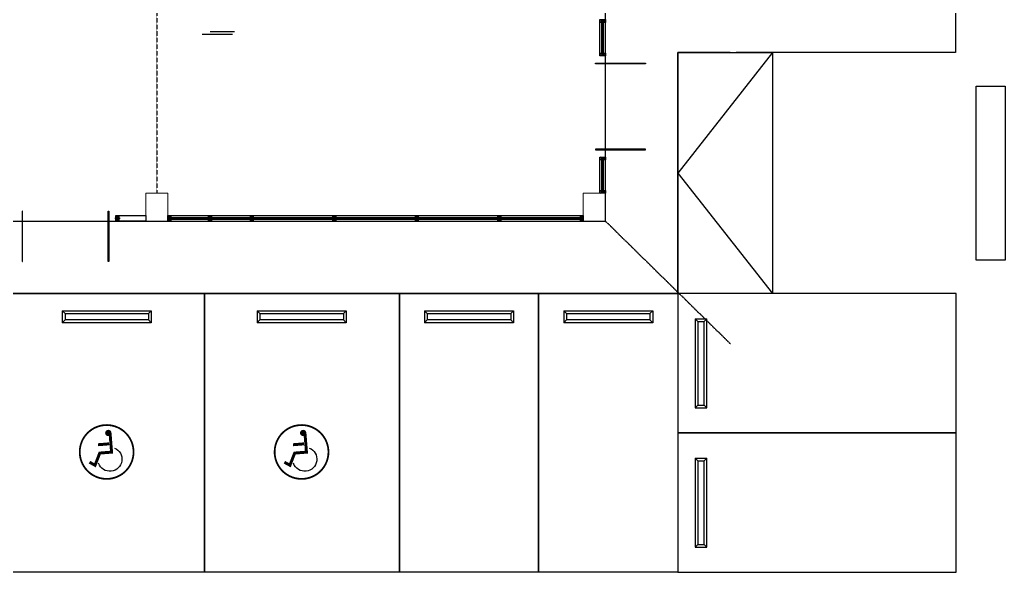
# Model space of a CAD drawing. Header units: millimetres. Extents: x 2698011 to 2856548, y 1019778 to 1210064.
# Drawn here: x 2799514 to 2817213, y 1111244 to 1121158 of the extents above; entities that cross this region are included whole.
import ezdxf

# ---------------------------------------------------------------- set-up
doc = ezdxf.new("R2010")
doc.units = ezdxf.units.MM
doc.set_wipeout_variables(frame=1)
for name, pattern in [('CONTINUA', [0]), ('DASHED', [19.05, 12.7, -6.35]), ('HIDDEN', [0.375, 0.25, -0.125])]:
    doc.linetypes.add(name, pattern=pattern)
for name, color, linetype in [('A-Aberturas', 9, 'Continuous'), ('ABERTURA', 9, 'CONTINUA'), ('Arq. Estacionamiento', 9, 'Continuous'), ('Capa PISOS', 9, 'Continuous'), ('Cotas Sala de Ventas', 9, 'Continuous'), ('piso', 9, 'Continuous'), ('PROYECCIONES', 9, 'DASHED')]:
    doc.layers.add(name, color=color, linetype=linetype)
doc.layers.add('PILAR_REF', color=9, linetype='Continuous', lineweight=0)

# ---------------------------------------------------------------- blocks, each defined once
blk = doc.blocks.new('CTPLN244')
at = {"color": 0}
for points, const_width in [([(-0.341, 0, 1), (0.341, 0, 1)], 0.0226), ([(-0.06, 0.238, 1), (-0.02, 0.238, 1)], 0.04)]:
    blk.add_lwpolyline(points, format="xyb", close=True, dxfattribs=dict(at, const_width=const_width))
at = {"color": 0, "const_width": 0.0375}
for points in [[(-0.062, 0.234), (-0.062, -0.007), (0.088, -0.007), (0.16, -0.156), (0.227, -0.112)], [(-0.04, 0.1), (0.101, 0.1)]]:
    blk.add_lwpolyline(points, dxfattribs=at)
at = {"color": 0}
blk.add_arc((-0.034, -0.095), 0.153, 116.1997, 345.0088, dxfattribs=at)
blk = doc.blocks.new('simb-disc')
at = {"xscale": 1.845556780325975, "yscale": 1.845556780325975, "zscale": 1.845556780325975}
blk.add_blockref('CTPLN244', (-11.035, 10.245), dxfattribs=at)
blk = doc.blocks.new('tope')
at = {"layer": 'piso'}
for p, q in [((160.261, 220.746), (161.86, 220.746)), ((160.261, 220.746), (160.311, 220.696)), ((160.261, 220.746), (160.261, 220.533)), ((161.86, 220.746), (161.81, 220.696)), ((161.86, 220.746), (161.86, 220.533)), ((160.311, 220.583), (160.261, 220.533)), ((161.86, 220.533), (160.261, 220.533)), ((160.311, 220.696), (161.81, 220.696)), ((160.311, 220.696), (160.311, 220.583)), ((161.81, 220.583), (160.311, 220.583)), ((161.81, 220.696), (161.81, 220.583)), ((161.81, 220.583), (161.86, 220.533))]:
    blk.add_line(p, q, dxfattribs=at)
blk = doc.blocks.new('box')
at = {"layer": 'piso'}
blk.add_lwpolyline([(239.705, 265.382), (242.205, 265.382), (242.205, 260.382), (239.705, 260.382), (239.705, 265.382)], dxfattribs=at)
at = {"layer": 'Capa PISOS'}
blk.add_blockref('tope', (79.894, 44.326), dxfattribs=at)

msp = doc.modelspace()

# ---------------------------------------------------------------- linework, layer by layer
at = {"layer": 'A-Aberturas'}
for points in [[(2810754.166, 1120380.484), (2810754.166, 1120369.741), (2809854.166, 1120369.741), (2809854.166, 1120380.484)], [(2810754.166, 1120380.484), (2810754.166, 1120369.741), (2809854.166, 1120369.741), (2809854.166, 1120380.484)], [(2810754.166, 1118823.936), (2810754.166, 1118834.679), (2809854.166, 1118834.679), (2809854.166, 1118823.936)], [(2810754.166, 1118823.936), (2810754.166, 1118834.679), (2809854.166, 1118834.679), (2809854.166, 1118823.936)], [(2799556.061, 1116822.648), (2799566.804, 1116822.648), (2799566.804, 1117722.648), (2799556.061, 1117722.648)], [(2799556.061, 1116822.648), (2799566.804, 1116822.648), (2799566.804, 1117722.648), (2799556.061, 1117722.648)], [(2801112.609, 1116822.648), (2801101.866, 1116822.648), (2801101.866, 1117722.648), (2801112.609, 1117722.648)], [(2801112.609, 1116822.648), (2801101.866, 1116822.648), (2801101.866, 1117722.648), (2801112.609, 1117722.648)]]:
    msp.add_lwpolyline(points, close=True, dxfattribs=at)
at = {"layer": 'ABERTURA', "linetype": 'ByBlock'}
for p, q in [((2809933.083, 1120559.641), (2809933.083, 1121110.661)), ((2809968.083, 1120559.641), (2809968.083, 1121110.661)), ((2809978.083, 1120574.641), (2809978.083, 1121108.161)), ((2809983.083, 1120562.141), (2809983.083, 1121108.161)), ((2809988.083, 1120574.641), (2809988.083, 1121108.161)), ((2809998.083, 1120559.641), (2809998.083, 1121110.661)), ((2810033.083, 1120559.641), (2810033.083, 1121110.661)), ((2809933.083, 1118093.759), (2809933.083, 1118644.779)), ((2809968.083, 1118093.759), (2809968.083, 1118644.779)), ((2809978.083, 1118108.759), (2809978.083, 1118642.279)), ((2809983.083, 1118096.259), (2809983.083, 1118642.279)), ((2809988.083, 1118108.759), (2809988.083, 1118642.279)), ((2809998.083, 1118093.759), (2809998.083, 1118644.779)), ((2810033.083, 1118093.759), (2810033.083, 1118644.779)), ((2802226.417, 1117643.759), (2803657.75, 1117643.759)), ((2802226.417, 1117608.759), (2803657.75, 1117608.759)), ((2802226.417, 1117578.759), (2803657.75, 1117578.759)), ((2802226.417, 1117543.759), (2803657.75, 1117543.759)), ((2802228.917, 1117593.759), (2803655.25, 1117593.759)), ((2802241.417, 1117598.759), (2803655.25, 1117598.759)), ((2802241.417, 1117588.759), (2803655.25, 1117588.759)), ((2803707.75, 1117643.759), (2805139.083, 1117643.759)), ((2803707.75, 1117608.759), (2805139.083, 1117608.759)), ((2803707.75, 1117578.759), (2805139.083, 1117578.759)), ((2803707.75, 1117543.759), (2805139.083, 1117543.759)), ((2803710.25, 1117593.759), (2805136.583, 1117593.759)), ((2803722.75, 1117598.759), (2805136.583, 1117598.759)), ((2803722.75, 1117588.759), (2805136.583, 1117588.759)), ((2805189.083, 1117643.76), (2806620.416, 1117643.759)), ((2805189.083, 1117608.76), (2806620.416, 1117608.759)), ((2805189.083, 1117578.76), (2806620.416, 1117578.759)), ((2805189.083, 1117543.76), (2806620.416, 1117543.759)), ((2805191.583, 1117593.76), (2806617.916, 1117593.759)), ((2805204.083, 1117598.76), (2806617.916, 1117598.759)), ((2805204.083, 1117588.76), (2806617.916, 1117588.759)), ((2806670.416, 1117643.76), (2808101.749, 1117643.759)), ((2806670.416, 1117608.76), (2808101.749, 1117608.759)), ((2806670.416, 1117578.76), (2808101.749, 1117578.759)), ((2806670.416, 1117543.76), (2808101.749, 1117543.759)), ((2806672.916, 1117593.76), (2808099.249, 1117593.759)), ((2806685.416, 1117598.76), (2808099.249, 1117598.759)), ((2806685.416, 1117588.76), (2808099.249, 1117588.759)), ((2808151.749, 1117643.76), (2809583.082, 1117643.759)), ((2808151.749, 1117608.76), (2809583.082, 1117608.759)), ((2808151.749, 1117578.76), (2809583.082, 1117578.759)), ((2808151.749, 1117543.76), (2809583.082, 1117543.759)), ((2808154.249, 1117593.76), (2809580.582, 1117593.759)), ((2808166.749, 1117598.76), (2809580.582, 1117598.759)), ((2808166.749, 1117588.76), (2809580.582, 1117588.759))]:
    msp.add_line(p, q, dxfattribs=at)
for points in [[(2809933.084, 1121160.661), (2810033.084, 1121160.661), (2810033.084, 1121110.661), (2809933.084, 1121110.661)], [(2809938.084, 1121155.661), (2810028.084, 1121155.661), (2810028.084, 1121115.661), (2809938.084, 1121115.661)], [(2809933.084, 1120559.641), (2810033.084, 1120559.641), (2810033.084, 1120509.641), (2809933.084, 1120509.641)], [(2809938.084, 1120554.641), (2810028.084, 1120554.641), (2810028.084, 1120514.641), (2809938.084, 1120514.641)], [(2809933.084, 1118694.779), (2810033.084, 1118694.779), (2810033.084, 1118644.779), (2809933.084, 1118644.779)], [(2809938.084, 1118689.779), (2810028.084, 1118689.779), (2810028.084, 1118649.779), (2809938.084, 1118649.779)], [(2809933.084, 1118093.759), (2810033.084, 1118093.759), (2810033.084, 1118043.759), (2809933.084, 1118043.759)], [(2809938.084, 1118088.759), (2810028.084, 1118088.759), (2810028.084, 1118048.759), (2809938.084, 1118048.759)], [(2801291.527, 1117643.759), (2801291.527, 1117543.759), (2801241.527, 1117543.759), (2801241.527, 1117643.759)], [(2801291.531, 1117643.759), (2801291.531, 1117543.759), (2801241.531, 1117543.759), (2801241.531, 1117643.759)], [(2801286.527, 1117638.759), (2801286.527, 1117548.759), (2801246.527, 1117548.759), (2801246.527, 1117638.759)], [(2801286.531, 1117638.759), (2801286.531, 1117548.759), (2801246.531, 1117548.759), (2801246.531, 1117638.759)], [(2802226.417, 1117643.759), (2802226.417, 1117543.759), (2802176.417, 1117543.759), (2802176.417, 1117643.759)], [(2802221.417, 1117638.759), (2802221.417, 1117548.759), (2802181.417, 1117548.759), (2802181.417, 1117638.759)], [(2802955.478, 1117643.759), (2802955.478, 1117543.759), (2802905.478, 1117543.759), (2802905.478, 1117643.759)], [(2802950.478, 1117638.759), (2802950.478, 1117548.759), (2802910.478, 1117548.759), (2802910.478, 1117638.759)], [(2803707.75, 1117643.759), (2803707.75, 1117543.759), (2803657.75, 1117543.759), (2803657.75, 1117643.759)], [(2803702.75, 1117638.759), (2803702.75, 1117548.759), (2803662.75, 1117548.759), (2803662.75, 1117638.759)], [(2805189.083, 1117643.759), (2805189.083, 1117543.759), (2805139.083, 1117543.759), (2805139.083, 1117643.759)], [(2805184.083, 1117638.759), (2805184.083, 1117548.759), (2805144.083, 1117548.759), (2805144.083, 1117638.759)], [(2806670.416, 1117643.759), (2806670.416, 1117543.759), (2806620.416, 1117543.759), (2806620.416, 1117643.759)], [(2806665.416, 1117638.759), (2806665.416, 1117548.759), (2806625.416, 1117548.759), (2806625.416, 1117638.759)], [(2808151.749, 1117643.759), (2808151.749, 1117543.759), (2808101.749, 1117543.759), (2808101.749, 1117643.759)], [(2808146.749, 1117638.759), (2808146.749, 1117548.759), (2808106.749, 1117548.759), (2808106.749, 1117638.759)], [(2809633.082, 1117643.759), (2809633.082, 1117543.759), (2809583.082, 1117543.759), (2809583.082, 1117643.759)], [(2809628.082, 1117638.759), (2809628.082, 1117548.759), (2809588.082, 1117548.759), (2809588.082, 1117638.759)]]:
    msp.add_lwpolyline(points, close=True, dxfattribs=at)
for points in [[(2809938.084, 1121115.661), (2810028.084, 1121155.661)], [(2810028.084, 1121115.661), (2809938.084, 1121155.661)], [(2809975.583, 1121095.661), (2809978.083, 1121095.661), (2809978.083, 1121108.161), (2809988.083, 1121108.161), (2809988.083, 1121095.661), (2809990.583, 1121095.661), (2809990.583, 1121110.661), (2809975.583, 1121110.661), (2809975.583, 1121095.661)], [(2809938.084, 1120514.641), (2810028.084, 1120554.641)], [(2810028.084, 1120514.641), (2809938.084, 1120554.641)], [(2809975.584, 1120574.64), (2809978.084, 1120574.64), (2809978.084, 1120562.14), (2809988.084, 1120562.14), (2809988.084, 1120574.64), (2809990.584, 1120574.64), (2809990.584, 1120559.64), (2809975.584, 1120559.64), (2809975.584, 1120574.64)], [(2809938.084, 1118649.779), (2810028.084, 1118689.779)], [(2810028.084, 1118649.779), (2809938.084, 1118689.779)], [(2809975.583, 1118629.779), (2809978.083, 1118629.779), (2809978.083, 1118642.279), (2809988.083, 1118642.279), (2809988.083, 1118629.779), (2809990.583, 1118629.779), (2809990.583, 1118644.779), (2809975.583, 1118644.779), (2809975.583, 1118629.779)], [(2809938.084, 1118048.759), (2810028.084, 1118088.759)], [(2810028.084, 1118048.759), (2809938.084, 1118088.759)], [(2809975.584, 1118108.758), (2809978.084, 1118108.758), (2809978.084, 1118096.258), (2809988.084, 1118096.258), (2809988.084, 1118108.758), (2809990.584, 1118108.758), (2809990.584, 1118093.758), (2809975.584, 1118093.758), (2809975.584, 1118108.758)], [(2801226.527, 1117601.259), (2801226.527, 1117598.759), (2801239.027, 1117598.759), (2801239.027, 1117588.759), (2801226.527, 1117588.759), (2801226.527, 1117586.259), (2801241.527, 1117586.259), (2801241.527, 1117601.259), (2801226.527, 1117601.259)], [(2801246.527, 1117638.759), (2801286.527, 1117548.759)], [(2801246.527, 1117548.759), (2801286.527, 1117638.759)], [(2801246.531, 1117638.759), (2801286.531, 1117548.759)], [(2801246.531, 1117548.759), (2801286.531, 1117638.759)], [(2801306.527, 1117601.259), (2801306.527, 1117598.759), (2801294.027, 1117598.759), (2801294.027, 1117588.759), (2801306.527, 1117588.759), (2801306.527, 1117586.259), (2801291.527, 1117586.259), (2801291.527, 1117601.259), (2801306.527, 1117601.259)], [(2801306.531, 1117601.259), (2801306.531, 1117598.759), (2801294.031, 1117598.759), (2801294.031, 1117588.759), (2801306.531, 1117588.759), (2801306.531, 1117586.259), (2801291.531, 1117586.259), (2801291.531, 1117601.259), (2801306.531, 1117601.259)], [(2802181.417, 1117638.759), (2802221.417, 1117548.759)], [(2802181.417, 1117548.759), (2802221.417, 1117638.759)], [(2802241.417, 1117601.259), (2802241.417, 1117598.759), (2802228.917, 1117598.759), (2802228.917, 1117588.759), (2802241.417, 1117588.759), (2802241.417, 1117586.259), (2802226.417, 1117586.259), (2802226.417, 1117601.259), (2802241.417, 1117601.259)], [(2802890.478, 1117601.259), (2802890.478, 1117598.759), (2802902.978, 1117598.759), (2802902.978, 1117588.759), (2802890.478, 1117588.759), (2802890.478, 1117586.259), (2802905.478, 1117586.259), (2802905.478, 1117601.259), (2802890.478, 1117601.259)], [(2802910.478, 1117638.759), (2802950.478, 1117548.759)], [(2802910.478, 1117548.759), (2802950.478, 1117638.759)], [(2803642.75, 1117601.259), (2803642.75, 1117598.759), (2803655.25, 1117598.759), (2803655.25, 1117588.759), (2803642.75, 1117588.759), (2803642.75, 1117586.259), (2803657.75, 1117586.259), (2803657.75, 1117601.259), (2803642.75, 1117601.259)], [(2803662.75, 1117638.759), (2803702.75, 1117548.759)], [(2803662.75, 1117548.759), (2803702.75, 1117638.759)], [(2803722.75, 1117601.259), (2803722.75, 1117598.759), (2803710.25, 1117598.759), (2803710.25, 1117588.759), (2803722.75, 1117588.759), (2803722.75, 1117586.259), (2803707.75, 1117586.259), (2803707.75, 1117601.259), (2803722.75, 1117601.259)], [(2805124.083, 1117601.259), (2805124.083, 1117598.759), (2805136.583, 1117598.759), (2805136.583, 1117588.759), (2805124.083, 1117588.759), (2805124.083, 1117586.259), (2805139.083, 1117586.259), (2805139.083, 1117601.259), (2805124.083, 1117601.259)], [(2805144.083, 1117638.759), (2805184.083, 1117548.759)], [(2805144.083, 1117548.759), (2805184.083, 1117638.759)], [(2805204.083, 1117601.259), (2805204.083, 1117598.759), (2805191.583, 1117598.759), (2805191.583, 1117588.759), (2805204.083, 1117588.759), (2805204.083, 1117586.259), (2805189.083, 1117586.259), (2805189.083, 1117601.259), (2805204.083, 1117601.259)], [(2806605.416, 1117601.259), (2806605.416, 1117598.759), (2806617.916, 1117598.759), (2806617.916, 1117588.759), (2806605.416, 1117588.759), (2806605.416, 1117586.259), (2806620.416, 1117586.259), (2806620.416, 1117601.259), (2806605.416, 1117601.259)], [(2806625.416, 1117638.759), (2806665.416, 1117548.759)], [(2806625.416, 1117548.759), (2806665.416, 1117638.759)], [(2806685.416, 1117601.259), (2806685.416, 1117598.759), (2806672.916, 1117598.759), (2806672.916, 1117588.759), (2806685.416, 1117588.759), (2806685.416, 1117586.259), (2806670.416, 1117586.259), (2806670.416, 1117601.259), (2806685.416, 1117601.259)], [(2808086.749, 1117601.259), (2808086.749, 1117598.759), (2808099.249, 1117598.759), (2808099.249, 1117588.759), (2808086.749, 1117588.759), (2808086.749, 1117586.259), (2808101.749, 1117586.259), (2808101.749, 1117601.259), (2808086.749, 1117601.259)], [(2808106.749, 1117638.759), (2808146.749, 1117548.759)], [(2808106.749, 1117548.759), (2808146.749, 1117638.759)], [(2808166.749, 1117601.259), (2808166.749, 1117598.759), (2808154.249, 1117598.759), (2808154.249, 1117588.759), (2808166.749, 1117588.759), (2808166.749, 1117586.259), (2808151.749, 1117586.259), (2808151.749, 1117601.259), (2808166.749, 1117601.259)], [(2809568.082, 1117601.259), (2809568.082, 1117598.759), (2809580.582, 1117598.759), (2809580.582, 1117588.759), (2809568.082, 1117588.759), (2809568.082, 1117586.259), (2809583.082, 1117586.259), (2809583.082, 1117601.259), (2809568.082, 1117601.259)], [(2809588.082, 1117638.759), (2809628.082, 1117548.759)], [(2809588.082, 1117548.759), (2809628.082, 1117638.759)]]:
    msp.add_lwpolyline(points, dxfattribs=at)
at = {"layer": 'Arq. Estacionamiento'}
msp.add_lwpolyline([(2817213.144, 1116845.887), (2816687.449, 1116845.887), (2816687.449, 1119966.957), (2817213.144, 1119966.957)], close=True, dxfattribs=at)
at = {"layer": 'PILAR_REF'}
for points in [[(2801776.415, 1118043.759), (2802176.417, 1118043.759), (2802176.417, 1117543.759), (2801776.415, 1117543.759)], [(2809633.082, 1118043.759), (2810033.084, 1118043.759), (2810033.084, 1117543.759), (2809633.082, 1117543.759)]]:
    msp.add_lwpolyline(points, close=True, dxfattribs=at)
at = {"layer": 'piso'}
msp.add_lwpolyline([(2811341.508, 1157580.661), (2811341.507, 1142560.656), (2816324.536, 1142560.668), (2816316.113, 1120569.088), (2811333.058, 1120569.09), (2811333.095, 1116243.759), (2761193.082, 1116243.759), (2761193.082, 1154500.718), (2762493.082, 1154500.718), (2762493.082, 1117543.759), (2810033.084, 1117543.759), (2810033.084, 1121869.09), (2815516.109, 1121869.088), (2815516.046, 1140485.077), (2810053.007, 1140485.065), (2810053.084, 1157580.661), (2811341.508, 1157580.661)], dxfattribs=at)
at = {"layer": 'PROYECCIONES', "linetype": 'HIDDEN'}
msp.add_line((2801976.417, 1157710.661), (2801976.417, 1118043.759), dxfattribs=at)

# ---------------------------------------------------------------- block references
at = {"xscale": -1000, "yscale": 1000, "zscale": 1000, "rotation": 90}
msp.add_blockref('box', (3076714.723, 1353448.43), dxfattribs=at)
at = {"layer": 'Arq. Estacionamiento', "xscale": -767.9999999995763, "yscale": 767.9999999995764, "zscale": 767.9999999995764, "rotation": 4.561534105433864}
for p in [(2793253.268, 1104884.927), (2796753.268, 1104884.927)]:
    msp.add_blockref('simb-disc', p, dxfattribs=at)

# ---------------------------------------------------------------- next in the draw order: wipeouts: each hides what was drawn before it
at = {"linetype": 'HIDDEN'}
msp.add_wipeout([(2762493.082, 1121060.666), (2762493.081, 1121160.661), (2760149.76, 1121160.661), (2760149.766, 1115242.824), (2812376.776, 1115242.824), (2812376.776, 1121160.661), (2812276.383, 1121160.661), (2812276.383, 1115342.824), (2760249.782, 1115342.701), (2760249.776, 1121060.661)], dxfattribs=at).dxf.layer = 'PROYECCIONES'

# ---------------------------------------------------------------- next in the draw order: linework, layer by layer
msp.add_lwpolyline([(2801291.527, 1117643.759), (2801776.415, 1117643.759), (2801776.415, 1117543.759), (2801291.527, 1117543.759)], close=True)
at = {"layer": 'Arq. Estacionamiento'}
for points in [[(2802833.095, 1116243.759), (2802833.095, 1111243.676), (2799333.095, 1111243.676), (2799333.095, 1116243.759)], [(2806333.095, 1116243.759), (2806333.095, 1111243.676), (2802833.095, 1111243.676), (2802833.095, 1116243.759)]]:
    msp.add_lwpolyline(points, close=True, dxfattribs=at)
at = {"layer": 'Cotas Sala de Ventas'}
for p, q in [((2802791.054, 1120897.708, -369671.698), (2803334.242, 1120897.708, -244617.403)), ((2802936.864, 1120947.719, -15607767.872), (2803374.329, 1120947.72, -14242852.639))]:
    msp.add_line(p, q, dxfattribs=at)
at = {"layer": 'piso'}
msp.add_lwpolyline([(2811333.058, 1120569.09), (2813030.995, 1120569.09), (2813030.995, 1116243.758), (2811333.058, 1116243.758)], close=True, dxfattribs=at)
msp.add_lwpolyline([(2813030.995, 1120569.09), (2811333.076, 1118406.424), (2813030.995, 1116243.758)], dxfattribs=at)
at = {"layer": 'PROYECCIONES', "linetype": 'HIDDEN'}
msp.add_line((2812276.383, 1115342.824), (2810033.084, 1117543.759), dxfattribs=at)

# ---------------------------------------------------------------- next in the draw order: block references
at = {"xscale": 1000, "yscale": 1000, "zscale": 1000}
for p in [(2566628.382, 850862.089), (2569128.382, 850862.089)]:
    msp.add_blockref('box', p, dxfattribs=at)
at = {"xscale": -1000, "yscale": 1000, "zscale": 1000, "rotation": 90}
msp.add_blockref('box', (3076714.723, 1355948.43), dxfattribs=at)
at = {"layer": 'Capa PISOS', "xscale": 1000, "yscale": 1000, "zscale": 1000}
for p in [(2640016.939, 895188.523), (2643516.939, 895188.523)]:
    msp.add_blockref('tope', p, dxfattribs=at)

doc.saveas('drawing.dxf')
